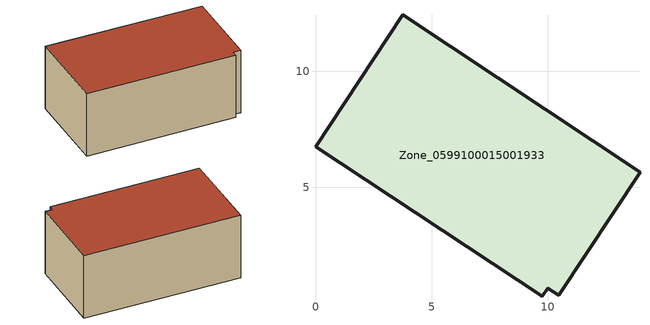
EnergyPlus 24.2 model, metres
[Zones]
Zone_0599100015001933
 floor ground (C_G): 10.47,0.35 9.99,0.65 9.77,0.31 0,6.75 3.75,12.43 13.97,5.66 z0.87
 wall outside (C_F): 13.97,5.66 3.75,12.43 0,6.75 9.77,0.31 9.99,0.65 10.47,0.35 13.97,5.66 z0.87:6.13
 roof outside (C_R): 9.99,0.65 10.47,0.35 13.97,5.66 3.75,12.43 0,6.75 9.77,0.31 z6.13
[BUILDING]
Pand.0599100015001933: North Axis=0; Terrain=City; Loads Convergence Tolerance Value=0.04; Temperature Convergence Tolerance Value=0.4; Solar Distribution=FullExterior; Maximum Number of Warmup Days=25; Minimum Number of Warmup Days=1
[Site:Location]
Rotterdam.The.Hague.AP_ZH_NLD Design_Conditions: Latitude=51.96; Longitude=4.45; Time Zone=1; Elevation=-4.5
[SITE:GROUNDTEMPERATURE:BUILDINGSURFACE]
18, 18, 18, 18, 18, 18, 18, 18, 18, 18, 18, 18
[MATERIAL] Thermal Absorptance=0.9; Solar Absorptance=0.7; Visible Absorptance=0.7
Name | Roughness | Thickness | Conductivity | Density | Specific Heat
G.TC.1975-1991 | MediumSmooth | 0.15 | 0.288461 | 540 | 1210
F.TC.1975-1991 | Rough | 0.3 | 0.230769 | 1920 | 840
R.TC.1975-1991 | MediumRough | 0.2 | 0.153846 | 1500 | 1000
[CONSTRUCTION]
C_G: G.TC.1975-1991
C_F: F.TC.1975-1991
C_R: R.TC.1975-1991
[ZONE]
Zone_0599100015001933: Type=1; Multiplier=1; Ceiling Height=Autocalculate; Volume=Autocalculate; Floor Area=autocalculate; Part of Total Floor Area=Yes
[ZONEINFILTRATION:DESIGNFLOWRATE]
Infil_Zone_0599100015001933: Zone or ZoneList or Space or SpaceList=Zone_0599100015001933; Schedule=AlwaysOn; Design Flow Rate Calculation Method=Flow/Area; Flow Rate per Floor Area=0.003; Constant Term Coefficient=1; Temperature Term Coefficient=0; Velocity Term Coefficient=0; Velocity Squared Term Coefficient=0
[HVACTEMPLATE:ZONE:IDEALLOADSAIRSYSTEM]
Zone_0599100015001933: Maximum Heating Supply Air Temperature=50; Minimum Cooling Supply Air Temperature=13; Maximum Heating Supply Air Humidity Ratio=0.0156; Minimum Cooling Supply Air Humidity Ratio=0.0077; Heating Limit=NoLimit; Cooling Limit=NoLimit; Dehumidification Control Type=ConstantSensibleHeatRatio; Cooling Sensible Heat Ratio=0.7; Dehumidification Setpoint=60; Humidification Control Type=None; Humidification Setpoint=30; Outdoor Air Method=None; Outdoor Air Flow Rate per Person=0.00944; Outdoor Air Flow Rate per Zone Floor Area=0; Outdoor Air Flow Rate per Zone=0; Demand Controlled Ventilation Type=None; Outdoor Air Economizer Type=NoEconomizer; Heat Recovery Type=None; Sensible Heat Recovery Effectiveness=0.7; Latent Heat Recovery Effectiveness=0.65
[ZONECONTROL:THERMOSTAT]
ThermostatControl_Zone_0599100015001933: Zone or ZoneList=Zone_0599100015001933; Control Type Schedule=DualSetpointControlType; Control 1=Thermostat_Zone_0599100015001933; Temperature Difference Between Cutout And Setpoint=0
[THERMOSTATSETPOINT:DUALSETPOINT]
Thermostat_Zone_0599100015001933: Heating Setpoint Temperature Schedule=HeatingSetpoint_Zone_0599100015001933; Cooling Setpoint Temperature Schedule=CoolingSetpoint_Zone_0599100015001933
[SCHEDULE:COMPACT]
HeatingSetpoint_Zone_0599100015001933: Through: 12/31, For: AllDays, Until: 24:00, 21
CoolingSetpoint_Zone_0599100015001933: Through: 12/31, For: AllDays, Until: 24:00, 24
DualSetpointControlType: Through: 12/31, For: AllDays, Until: 24:00, 4
AlwaysOn: Through: 12/31, For: AllDays, Until: 24:00, 1
